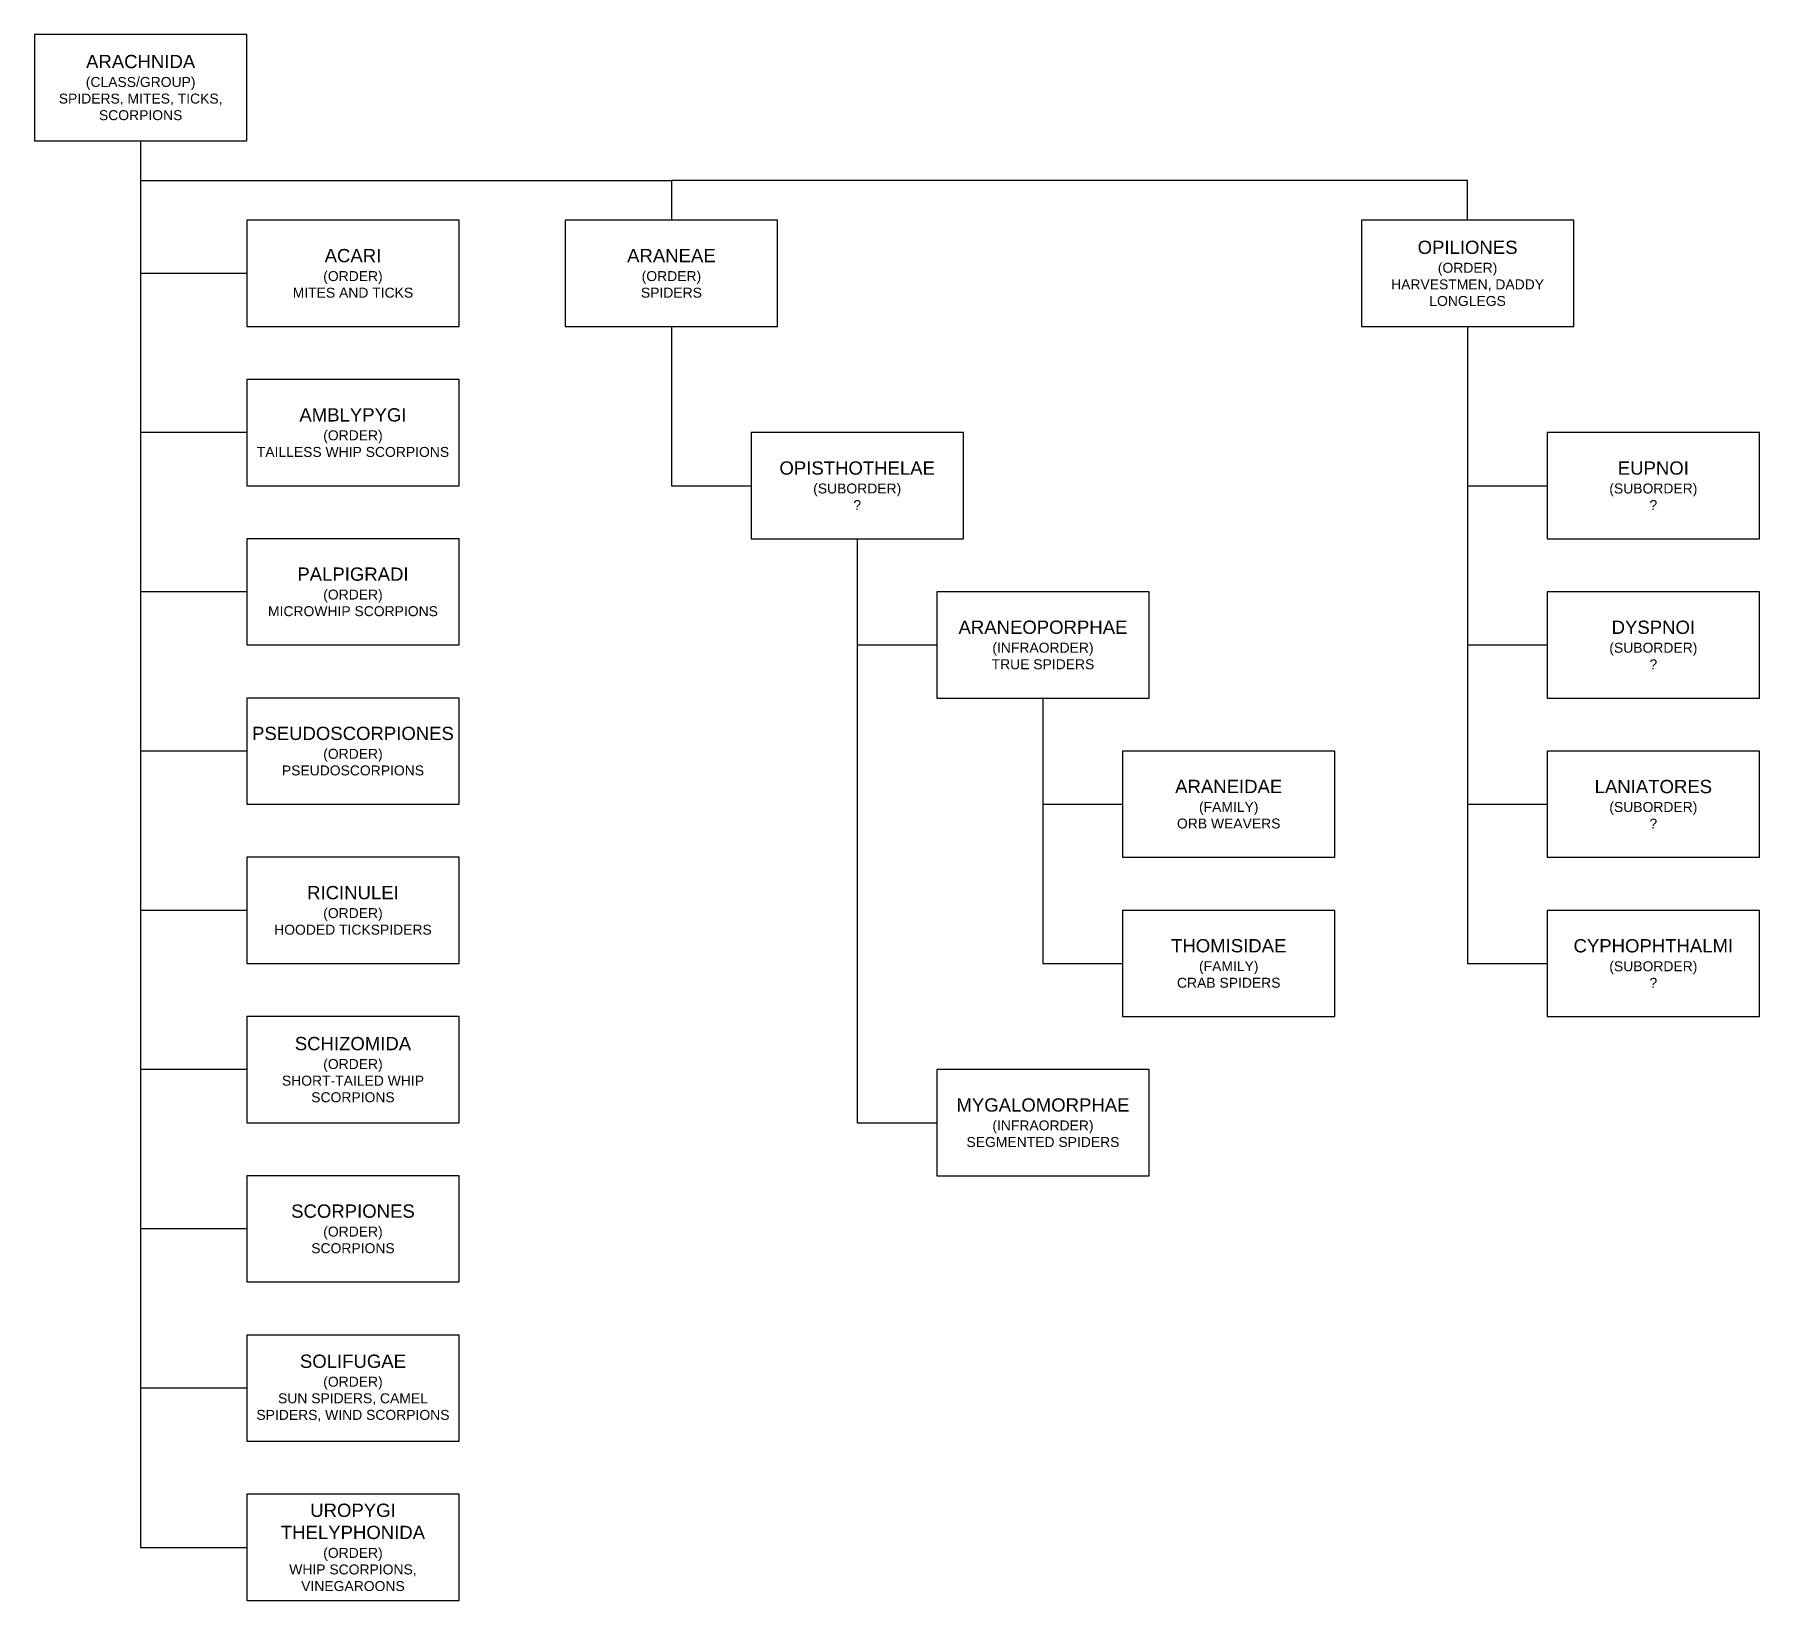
# Model space of a CAD drawing. Header units: inches. Extents: x 2.8 to 19, y 0.2 to 15.
import ezdxf

# ---------------------------------------------------------------- set-up
doc = ezdxf.new("R2010")
doc.units = ezdxf.units.IN
doc.header["$MEASUREMENT"] = 0
doc.styles.get("Standard").update_dxf_attribs({"font": 'arial.ttf'})

msp = doc.modelspace()

# ---------------------------------------------------------------- linework, layer by layer
for points in [[(2.75, 14), (4.75, 14), (4.75, 15), (2.75, 15)], [(4.75, 12.25), (6.75, 12.25), (6.75, 13.25), (4.75, 13.25)], [(7.75, 12.25), (9.75, 12.25), (9.75, 13.25), (7.75, 13.25)], [(15.25, 12.25), (17.25, 12.25), (17.25, 13.25), (15.25, 13.25)], [(4.75, 10.75), (6.75, 10.75), (6.75, 11.75), (4.75, 11.75)], [(9.5, 10.25), (11.5, 10.25), (11.5, 11.25), (9.5, 11.25)], [(17, 10.25), (19, 10.25), (19, 11.25), (17, 11.25)], [(4.75, 9.25), (6.75, 9.25), (6.75, 10.25), (4.75, 10.25)], [(11.25, 8.75), (13.25, 8.75), (13.25, 9.75), (11.25, 9.75)], [(17, 8.75), (19, 8.75), (19, 9.75), (17, 9.75)], [(4.75, 7.75), (6.75, 7.75), (6.75, 8.75), (4.75, 8.75)], [(13, 7.25), (15, 7.25), (15, 8.25), (13, 8.25)], [(17, 7.25), (19, 7.25), (19, 8.25), (17, 8.25)], [(4.75, 6.25), (6.75, 6.25), (6.75, 7.25), (4.75, 7.25)], [(13, 5.75), (15, 5.75), (15, 6.75), (13, 6.75)], [(17, 5.75), (19, 5.75), (19, 6.75), (17, 6.75)], [(4.75, 4.75), (6.75, 4.75), (6.75, 5.75), (4.75, 5.75)], [(11.25, 4.25), (13.25, 4.25), (13.25, 5.25), (11.25, 5.25)], [(4.75, 3.25), (6.75, 3.25), (6.75, 4.25), (4.75, 4.25)], [(4.75, 1.75), (6.75, 1.75), (6.75, 2.75), (4.75, 2.75)], [(4.75, 0.25), (6.75, 0.25), (6.75, 1.25), (4.75, 1.25)]]:
    msp.add_lwpolyline(points, close=True)
for points in [[(3.75, 14), (3.75, 13.625), (8.75, 13.625), (8.75, 13.25)], [(3.75, 14), (3.75, 13.5), (3.75, 0.75), (4.75, 0.75)], [(16.25, 13.25), (16.25, 13.625), (8.75, 13.625)], [(4.75, 12.75), (3.75, 12.75)], [(8.75, 12.25), (8.75, 11.75), (8.75, 10.75), (9.5, 10.75)], [(16.25, 12.25), (16.25, 11.75), (16.25, 10.75), (17, 10.75)], [(4.75, 11.25), (3.75, 11.25)], [(16.25, 10.75), (16.25, 9.75), (16.25, 9.25), (17, 9.25)], [(10.5, 10.25), (10.5, 9.75), (10.5, 9.25), (11.25, 9.25)], [(4.75, 9.75), (3.75, 9.75)], [(10.5, 9.25), (10.5, 5.25), (10.5, 4.75), (11.25, 4.75)], [(16.25, 9.25), (16.25, 8.25), (16.25, 7.75), (17, 7.75)], [(12.25, 8.75), (12.25, 8.25), (12.25, 7.75), (13, 7.75)], [(4.75, 8.25), (3.75, 8.25)], [(12.25, 7.75), (12.25, 6.75), (12.25, 6.25), (13, 6.25)], [(16.25, 7.75), (16.25, 6.75), (16.25, 6.25), (17, 6.25)], [(4.75, 6.75), (3.75, 6.75)], [(4.75, 5.25), (3.75, 5.25)], [(4.75, 3.75), (3.75, 3.75)], [(4.75, 2.25), (3.75, 2.25)]]:
    msp.add_lwpolyline(points)

# ---------------------------------------------------------------- texts
at = {"char_height": 0.125, "attachment_point": 5}
for s, insert in [('\\pxqc;ARACHNIDA\\P{\\H0.75x;(CLASS/GROUP)\\PSPIDERS, MITES, TICKS, SCORPIONS}', (3.75, 14.5)), ('\\pxqc;OPILIONES\\P{\\H0.75x;(ORDER)\\PHARVESTMEN, DADDY LONGLEGS}', (16.25, 12.75)), ('\\pxqc;ACARI\\P{\\H0.75x;(ORDER)\\PMITES AND TICKS}', (5.75, 12.75)), ('\\pxqc;ARANEAE\\P{\\H0.75x;(ORDER)\\PSPIDERS}', (8.75, 12.75)), ('\\pxqc;AMBLYPYGI\\P{\\H0.75x;(ORDER)\\PTAILLESS WHIP SCORPIONS}', (5.75, 11.25)), ('\\pxqc;OPISTHOTHELAE\\P{\\H0.75x;(SUBORDER)\\P?}', (10.5, 10.75)), ('\\pxqc;EUPNOI\\P{\\H0.75x;(SUBORDER)\\P?}', (18, 10.75)), ('\\pxqc;PALPIGRADI\\P{\\H0.75x;(ORDER)\\PMICROWHIP SCORPIONS}', (5.75, 9.75)), ('\\pxqc;ARANEOPORPHAE\\P{\\H0.75x;(INFRAORDER)\\PTRUE SPIDERS}', (12.25, 9.25)), ('\\pxqc;DYSPNOI\\P{\\H0.75x;(SUBORDER)\\P?}', (18, 9.25)), ('\\pxqc;PSEUDOSCORPIONES\\P{\\H0.75x;(ORDER)\\PPSEUDOSCORPIONS}', (5.75, 8.25)), ('\\pxqc;ARANEIDAE\\P{\\H0.75x;(FAMILY)\\PORB WEAVERS}', (14, 7.75)), ('\\pxqc;LANIATORES\\P{\\H0.75x;(SUBORDER)\\P?}', (18, 7.75)), ('\\pxqc;RICINULEI\\P{\\H0.75x;(ORDER)\\PHOODED TICKSPIDERS}', (5.75, 6.75)), ('\\pxqc;THOMISIDAE\\P{\\H0.75x;(FAMILY)\\PCRAB SPIDERS}', (14, 6.25)), ('\\pxqc;CYPHOPHTHALMI\\P{\\H0.75x;(SUBORDER)\\P?}', (18, 6.25)), ('\\pxqc;SCHIZOMIDA\\P{\\H0.75x;(ORDER)\\PSHORT-TAILED WHIP SCORPIONS}', (5.75, 5.25)), ('\\pxqc;MYGALOMORPHAE\\P{\\H0.75x;(INFRAORDER)\\PSEGMENTED SPIDERS}', (12.25, 4.75)), ('\\pxqc;SCORPIONES\\P{\\H0.75x;(ORDER)\\PSCORPIONS}', (5.75, 3.75)), ('\\pxqc;SOLIFUGAE\\P{\\H0.75x;(ORDER)\\PSUN SPIDERS, CAMEL SPIDERS, WIND SCORPIONS}', (5.75, 2.25)), ('\\pxqc;UROPYGI\\PTHELYPHONIDA\\P{\\H0.75x;(ORDER)\\PWHIP SCORPIONS, VINEGAROONS}', (5.75, 0.75))]:
    msp.add_mtext_dynamic_manual_height_columns(s, width=2, gutter_width=1, heights=[1], dxfattribs=dict(at, insert=insert))

doc.saveas('drawing.dxf')
